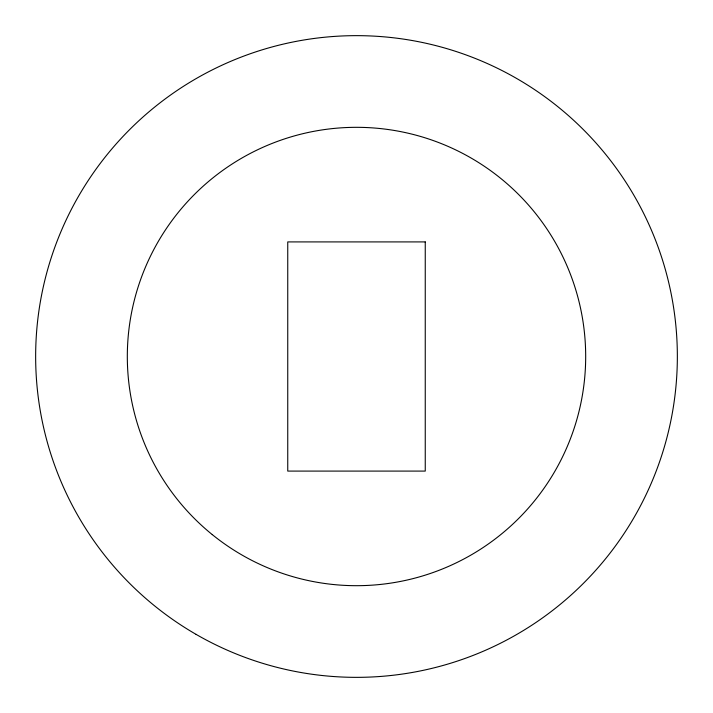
<?xml version="1.0" encoding="UTF-8"?>
<svg xmlns="http://www.w3.org/2000/svg" width="713" height="713" viewBox="0 0 713 713"><rect width="100%" height="100%" fill="white"/><g stroke="black" fill="none" stroke-linecap="round" stroke-linejoin="round"><path stroke-width="1.07" d="M425.251 241.912L287.749 241.912L287.749 471.088L425.251 471.088L425.251 241.912M196.075 634.365A320.85 320.85 0 0 0 677.35 356.5A320.85 320.85 0 0 0 196.075 78.635A320.85 320.85 0 0 0 196.075 634.365M212.269 534.607A229.176 229.176 0 0 0 582.86 392.355A229.176 229.176 0 0 0 274.371 142.547A229.176 229.176 0 0 0 212.269 534.607"/></g></svg>
